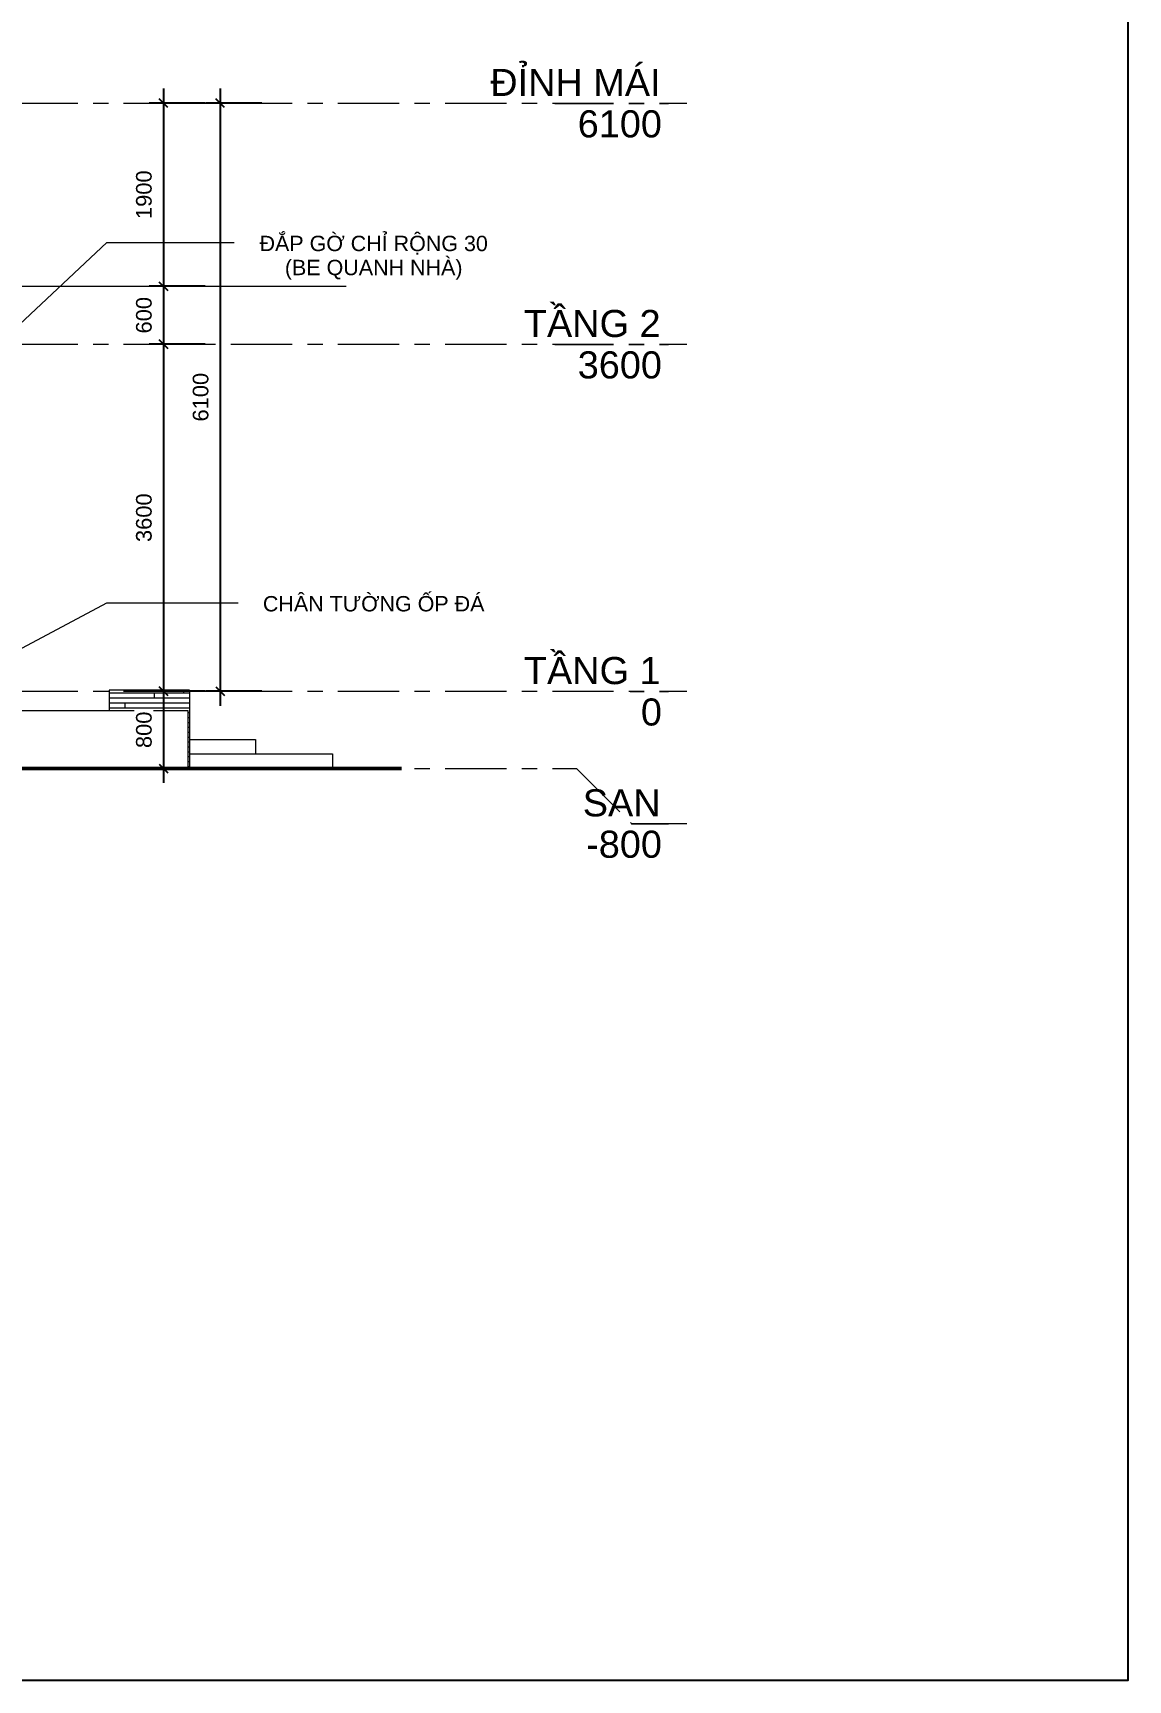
# Model space of a CAD drawing. Header units: millimetres. Extents: x 2164007 to 2324354, y -2513385 to -2308978.
# Drawn here: x 2271934 to 2283289, y -2435714 to -2418631 of the extents above; entities that cross this region are included whole.
import ezdxf

# ---------------------------------------------------------------- set-up
doc = ezdxf.new("R2010")
doc.units = ezdxf.units.MM
doc.linetypes.add('Grid Line', pattern=[22.225, 12.7, -3.175, 3.175, -3.175])
doc.linetypes.add('IMPORT-ACAD_ISO10W100 _2_', pattern=[6, 4, -1, 0, -1])
doc.layers.add('5', color=5, linetype='Continuous')
for name, color, linetype, lineweight in [('A-ANNO-DIMS', 211, 'Continuous', 9), ('A-DETL', 8, 'Continuous', 9), ('A-DETL-WIDE', 214, 'Continuous', 50), ('A-FLOR', 8, 'Continuous', 13), ('A-WALL', 113, 'Continuous', 20), ('A-WALL-PATT', 8, 'Continuous', 50), ('G-ANNO-TEXT', 231, 'Continuous', 9), ('S-GRID', 8, 'Continuous', 9)]:
    doc.layers.add(name, color=color, linetype=linetype, lineweight=lineweight)
doc.styles.add('Arial', font='arial.ttf', dxfattribs={"height": 175.652835})
doc.styles.add('Arial_1', font='arial.ttf', dxfattribs={"height": 162.282934})
doc.styles.add('Arial_3', font='arial.ttf', dxfattribs={"height": 177.035928})
doc.dimstyles.new('Dim_dai_ca_vu', dxfattribs={"dimscale": 304.8, "dimtxt": 165, "dimasz": 0.292969, "dimexe": 0.492126, "dimexo": 0.0625, "dimgap": 0.393701, "dimtad": 1, "dimdec": 0, "dimzin": 0, "dimdsep": 46, "dimtxsty": 'Arial_1', "dimblk1": 'OBLIQUE', "dimblk2": 'OBLIQUE', "dimsah": 1, "dimcen": 0.09, "dimdle": 0.492126, "dimadec": 0, "dimazin": 0, "dimtfac": 1, "dimtdec": 4, "dimtix": 1, "dimtmove": 0, "dimatfit": 3, "dimfxl": 0.984252, "dimfxlon": 1, "dimtvp": 1, "dimtfill": 1, "dimtolj": 1, "dimtzin": 0, "dimarcsym": 2})
pattern_1 = [(0, (2273498.206, -2426238.92), (0, 50.8), []), (90, (2273498.2, -2426238.92), (-203.2, 203.2), [50.8, -711.2]), (90, (2273803, -2426137.32), (-203.2, 203.2), [50.8, -711.2])]

# ---------------------------------------------------------------- blocks, each defined once
blk = doc.blocks.new('_Oblique')
at = {"color": 0, "linetype": 'ByBlock', "lineweight": -2}
blk.add_line((-0.5, -0.5), (0.5, 0.5), dxfattribs=at)
blk = doc.blocks.new('*D345')
at = {"layer": 'A-ANNO-DIMS', "color": 0, "lineweight": -2}
for p, q in [((2273288, -2419209), (2273288, -2421409)), ((2273719, -2419359), (2273138, -2419359)), ((2273719, -2421259), (2273138, -2421259))]:
    blk.add_line(p, q, dxfattribs=at)
at = {"layer": 'Defpoints', "color": 0}
for p in [(2273738, -2419359), (2273288, -2421259), (2273738, -2421259)]:
    blk.add_point(p, dxfattribs=at)
at = {"layer": 'A-ANNO-DIMS', "color": 0, "lineweight": -2, "xscale": 89.296875, "yscale": 89.296875, "zscale": 89.296875}
for p, rotation in [((2273288, -2419359), 90), ((2273288, -2421259), 270)]:
    blk.add_blockref('_Oblique', p, dxfattribs=dict(at, rotation=rotation))
at = {"layer": 'A-ANNO-DIMS', "color": 0, "insert": (2273085, -2420309), "char_height": 162.3, "attachment_point": 5, "rotation": 90, "style": 'Arial_1', "bg_fill": 3, "box_fill_scale": 1.1, "bg_fill_color": 256, "bg_fill_true_color": 13158600, "bg_fill_transparency": 9983884}
blk.add_mtext('\\A1;1900', dxfattribs=at)
blk = doc.blocks.new('*D346')
at = {"layer": 'A-ANNO-DIMS', "color": 0, "lineweight": -2}
for p, q in [((2273288, -2421109), (2273288, -2422009)), ((2273719, -2421259), (2273138, -2421259)), ((2273719, -2421859), (2273138, -2421859))]:
    blk.add_line(p, q, dxfattribs=at)
at = {"layer": 'Defpoints', "color": 0}
for p in [(2273738, -2421259), (2273288, -2421859), (2273738, -2421859)]:
    blk.add_point(p, dxfattribs=at)
at = {"layer": 'A-ANNO-DIMS', "color": 0, "lineweight": -2, "xscale": 89.296875, "yscale": 89.296875, "zscale": 89.296875}
for p, rotation in [((2273288, -2421259), 90), ((2273288, -2421859), 270)]:
    blk.add_blockref('_Oblique', p, dxfattribs=dict(at, rotation=rotation))
at = {"layer": 'A-ANNO-DIMS', "color": 0, "insert": (2273085, -2421559), "char_height": 162.3, "attachment_point": 5, "rotation": 90, "style": 'Arial_1', "bg_fill": 3, "box_fill_scale": 1.1, "bg_fill_color": 256, "bg_fill_true_color": 13158600, "bg_fill_transparency": 9972928}
blk.add_mtext('\\A1;600', dxfattribs=at)
blk = doc.blocks.new('*D347')
at = {"layer": 'A-ANNO-DIMS', "color": 0, "lineweight": -2}
for p, q in [((2273719, -2421859), (2273138, -2421859)), ((2273288, -2421709), (2273288, -2425609)), ((2273719, -2425459), (2273138, -2425459))]:
    blk.add_line(p, q, dxfattribs=at)
at = {"layer": 'Defpoints', "color": 0}
for p in [(2273738, -2421859), (2273288, -2425459), (2273738, -2425459)]:
    blk.add_point(p, dxfattribs=at)
at = {"layer": 'A-ANNO-DIMS', "color": 0, "lineweight": -2, "xscale": 89.296875, "yscale": 89.296875, "zscale": 89.296875}
for p, rotation in [((2273288, -2421859), 90), ((2273288, -2425459), 270)]:
    blk.add_blockref('_Oblique', p, dxfattribs=dict(at, rotation=rotation))
at = {"layer": 'A-ANNO-DIMS', "color": 0, "insert": (2273085, -2423659), "char_height": 162.3, "attachment_point": 5, "rotation": 90, "style": 'Arial_1', "bg_fill": 3, "box_fill_scale": 1.1, "bg_fill_color": 256, "bg_fill_true_color": 13158600, "bg_fill_transparency": 12550372}
blk.add_mtext('\\A1;3600', dxfattribs=at)
blk = doc.blocks.new('*D348')
at = {"layer": 'A-ANNO-DIMS', "color": 0, "lineweight": -2}
for p, q in [((2273288, -2425309), (2273288, -2426409)), ((2273719, -2425459), (2273138, -2425459)), ((2273719, -2426259), (2273138, -2426259))]:
    blk.add_line(p, q, dxfattribs=at)
at = {"layer": 'Defpoints', "color": 0}
for p in [(2273738, -2425459), (2273288, -2426259), (2273738, -2426259)]:
    blk.add_point(p, dxfattribs=at)
at = {"layer": 'A-ANNO-DIMS', "color": 0, "lineweight": -2, "xscale": 89.296875, "yscale": 89.296875, "zscale": 89.296875}
for p, rotation in [((2273288, -2425459), 90), ((2273288, -2426259), 270)]:
    blk.add_blockref('_Oblique', p, dxfattribs=dict(at, rotation=rotation))
at = {"layer": 'A-ANNO-DIMS', "color": 0, "insert": (2273085, -2425859), "char_height": 162.3, "attachment_point": 5, "rotation": 90, "style": 'Arial_1', "bg_fill": 3, "box_fill_scale": 1.1, "bg_fill_color": 256, "bg_fill_true_color": 13158600, "bg_fill_transparency": 12553984}
blk.add_mtext('\\A1;800', dxfattribs=at)
blk = doc.blocks.new('*D349')
at = {"layer": 'A-ANNO-DIMS', "color": 0, "lineweight": -2}
for p, q in [((2273876, -2419209), (2273876, -2425609)), ((2274307, -2419359), (2273726, -2419359)), ((2274307, -2425459), (2273726, -2425459))]:
    blk.add_line(p, q, dxfattribs=at)
at = {"layer": 'Defpoints', "color": 0}
for p in [(2274326, -2419359), (2273876, -2425459), (2274326, -2425459)]:
    blk.add_point(p, dxfattribs=at)
at = {"layer": 'A-ANNO-DIMS', "color": 0, "lineweight": -2, "xscale": 89.296875, "yscale": 89.296875, "zscale": 89.296875}
for p, rotation in [((2273876, -2419359), 90), ((2273876, -2425459), 270)]:
    blk.add_blockref('_Oblique', p, dxfattribs=dict(at, rotation=rotation))
at = {"layer": 'A-ANNO-DIMS', "color": 0, "insert": (2273673, -2422409), "char_height": 162.3, "attachment_point": 5, "rotation": 90, "style": 'Arial_1', "bg_fill": 3, "box_fill_scale": 1.1, "bg_fill_color": 256, "bg_fill_true_color": 13158600, "bg_fill_transparency": 2949221}
blk.add_mtext('\\A1;6100', dxfattribs=at)

msp = doc.modelspace()

# ---------------------------------------------------------------- hatches: boundary and pattern name
at = {"layer": 'A-WALL-PATT', "lineweight": 9}
h = msp.add_hatch(dxfattribs=at)
h.set_pattern_fill('FP_18', color=256, style=0, pattern_type=2)
h.set_pattern_definition(pattern_1)
h.paths.add_polyline_path([(2272725.7, -2425659.2), (2273440.7, -2425659.2), (2273440.7, -2425449.2), (2272725.7, -2425449.2)], flags=0)
h = msp.add_hatch(dxfattribs=at)
h.set_pattern_fill('FP_18', color=256, style=0, pattern_type=2)
h.set_pattern_definition(pattern_1)
h.paths.add_polyline_path([(2273555.7, -2426259.2), (2273555.7, -2425449.2), (2273440.7, -2425449.2), (2273440.7, -2425659.2), (2273540.7, -2425659.2), (2273540.7, -2426259.2)], flags=0)

# ---------------------------------------------------------------- linework, layer by layer
at = {"layer": 'A-DETL', "linetype": 'IMPORT-ACAD_ISO10W100 _2_'}
msp.add_line((2270640.7, -2421259.2), (2275180.7, -2421259.2), dxfattribs=at)
at = {"layer": 'A-DETL-WIDE'}
msp.add_line((2275755.6, -2426259.2), (2247055.6, -2426259.2), dxfattribs=at)
at = {"layer": 'A-FLOR'}
for p, q in [((2270940.7, -2425659.2), (2273540.7, -2425659.2)), ((2273540.7, -2425659.2), (2273540.7, -2426259.2)), ((2273555.7, -2425959.2), (2274240.7, -2425959.2)), ((2274240.7, -2425959.2), (2274240.7, -2426109.2)), ((2273555.7, -2426109.2), (2275040.7, -2426109.2)), ((2275040.7, -2426109.2), (2275040.7, -2426259.2))]:
    msp.add_line(p, q, dxfattribs=at)
at = {"layer": 'A-WALL'}
for p, q in [((2273555.7, -2425449.2), (2272725.7, -2425449.2)), ((2272725.7, -2425449.2), (2272725.7, -2425659.2)), ((2273555.7, -2425449.2), (2273555.7, -2426259.2))]:
    msp.add_line(p, q, dxfattribs=at)
at = {"layer": 'G-ANNO-TEXT', "color": 7}
for p, q in [((2271426.3, -2421998.7), (2272698.6, -2420805.7)), ((2270569, -2425677.3), (2272698.6, -2424542.4))]:
    msp.add_line(p, q, dxfattribs=at)
at = {"layer": 'S-GRID', "linetype": 'Grid Line', "ltscale": 50}
msp.add_line((2246204.6, -2426259.2), (2277569.6, -2426259.2), dxfattribs=at)

# ---------------------------------------------------------------- texts
at = {"layer": 'S-GRID', "linetype": 'Grid Line', "ltscale": 50, "char_height": 281.04, "attachment_point": 3, "line_spacing_factor": 0.938532, "style": 'Arial', "bg_fill": 3, "box_fill_scale": 1.25, "bg_fill_color": 0, "bg_fill_transparency": 0}
for s, insert, width in [('ĐỈNH MÁI', (2278442.3, -2419004), 2098.548), ('TẦNG 2', (2278442.3, -2421504), 1687.068), ('TẦNG 1', (2278442.3, -2425104), 1687.068), ('SAN', (2278442.3, -2426475.5), 960.12)]:
    msp.add_mtext(s, dxfattribs=dict(at, insert=insert, width=width))

# ---------------------------------------------------------------- next in the draw order: texts
at = {"layer": 'S-GRID', "linetype": 'Grid Line', "ltscale": 50, "attachment_point": 3, "line_spacing_factor": 0.938532, "style": 'Arial', "bg_fill": 3, "box_fill_scale": 1.25, "bg_fill_color": 0, "bg_fill_transparency": 0}
for s, insert, char_height, width in [('6100', (2278456.3, -2419433.4), 281.04, 1042.416), ('3600', (2278456.3, -2421933.4), 281.04, 1042.416), ('\\fArial|b0|i0|c163|p34|;0', (2278456.3, -2425533.4), 281.045, 260.604), ('-800', (2278456.3, -2426904.9), 281.04, 936.117)]:
    msp.add_mtext(s, dxfattribs=dict(at, insert=insert, char_height=char_height, width=width))

# ---------------------------------------------------------------- next in the draw order: linework, layer by layer
at = {"layer": 'S-GRID', "linetype": 'Grid Line', "ltscale": 50}
for p, q in [((2246204.6, -2419359.2), (2278712.6, -2419359.2)), ((2246204.6, -2421859.2), (2278712.6, -2421859.2)), ((2246204.6, -2425459.2), (2278712.6, -2425459.2)), ((2277569.6, -2426259.2), (2278141.1, -2426830.7)), ((2278141.1, -2426830.7), (2278712.6, -2426830.7))]:
    msp.add_line(p, q, dxfattribs=at)

# ---------------------------------------------------------------- next in the draw order: dimensions: what is measured, and where the dimension line sits
at = {"layer": 'A-ANNO-DIMS'}
dim = msp.add_linear_dim(base=(2273288.3, -2421259.2), p1=(2273738.3, -2419359.2), p2=(2273738.3, -2421259.2), angle=90, dimstyle='Dim_dai_ca_vu', override={"dimpost": '<>', "dimfxl": 1900}, dxfattribs=at)
dim.commit()
dim.dimension.update_dxf_attribs({"geometry": '*D345', "text_midpoint": (2273085.5, -2420309.2)})

# ---------------------------------------------------------------- next in the draw order: dimensions: what is measured, and where the dimension line sits
dim = msp.add_linear_dim(base=(2273288.3, -2421859.2), p1=(2273738.3, -2421259.2), p2=(2273738.3, -2421859.2), angle=90, dimstyle='Dim_dai_ca_vu', override={"dimpost": '<>', "dimfxl": 600}, dxfattribs=at)
dim.commit()
dim.dimension.update_dxf_attribs({"geometry": '*D346', "text_midpoint": (2273085.5, -2421559.2)})

# ---------------------------------------------------------------- next in the draw order: dimensions: what is measured, and where the dimension line sits
dim = msp.add_linear_dim(base=(2273288.3, -2425459.2), p1=(2273738.3, -2421859.2), p2=(2273738.3, -2425459.2), angle=90, dimstyle='Dim_dai_ca_vu', override={"dimpost": '<>', "dimfxl": 3600}, dxfattribs=at)
dim.commit()
dim.dimension.update_dxf_attribs({"geometry": '*D347', "text_midpoint": (2273085.4, -2423659.2)})

# ---------------------------------------------------------------- next in the draw order: dimensions: what is measured, and where the dimension line sits
dim = msp.add_linear_dim(base=(2273288.3, -2426259.2), p1=(2273738.3, -2425459.2), p2=(2273738.3, -2426259.2), angle=90, dimstyle='Dim_dai_ca_vu', override={"dimpost": '<>', "dimfxl": 800}, dxfattribs=at)
dim.commit()
dim.dimension.update_dxf_attribs({"geometry": '*D348', "text_midpoint": (2273085.5, -2425859.2)})

# ---------------------------------------------------------------- next in the draw order: dimensions: what is measured, and where the dimension line sits
dim = msp.add_linear_dim(base=(2273876, -2425459.2), p1=(2274326, -2419359.2), p2=(2274326, -2425459.2), angle=90, dimstyle='Dim_dai_ca_vu', override={"dimpost": '<>', "dimfxl": 6100}, dxfattribs=at)
dim.commit()
dim.dimension.update_dxf_attribs({"geometry": '*D349', "text_midpoint": (2273673.2, -2422409.2)})

# ---------------------------------------------------------------- next in the draw order: linework, layer by layer
at = {"layer": 'G-ANNO-TEXT', "color": 7}
for p, q in [((2272698.6, -2420805.7), (2274112.3, -2420805.7)), ((2272698.6, -2424542.4), (2274147.9, -2424542.4))]:
    msp.add_line(p, q, dxfattribs=at)

# ---------------------------------------------------------------- next in the draw order: texts
at = {"layer": 'G-ANNO-TEXT', "color": 7, "char_height": 159.332, "attachment_point": 2, "line_spacing_factor": 0.938532, "style": 'Arial_3', "bg_fill": 3, "box_fill_scale": 1.25, "bg_fill_color": 0, "bg_fill_transparency": 0}
for s, insert, width in [('ĐẮP GỜ CHỈ RỘNG 30\\P(BE QUANH NHÀ)', (2275467.2, -2420734.9), 2812.857), ('CHÂN TƯỜNG ỐP ĐÁ', (2275467.2, -2424471.5), 2727.325)]:
    msp.add_mtext(s, dxfattribs=dict(at, insert=insert, width=width))

# ---------------------------------------------------------------- next in the draw order: linework, layer by layer
at = {"layer": '5'}
msp.add_lwpolyline([(2242592.6, -2435714.3), (2283289.3, -2435714.3), (2283289.3, -2406936), (2242592.6, -2406936)], close=True, dxfattribs=at)

doc.saveas('drawing.dxf')
